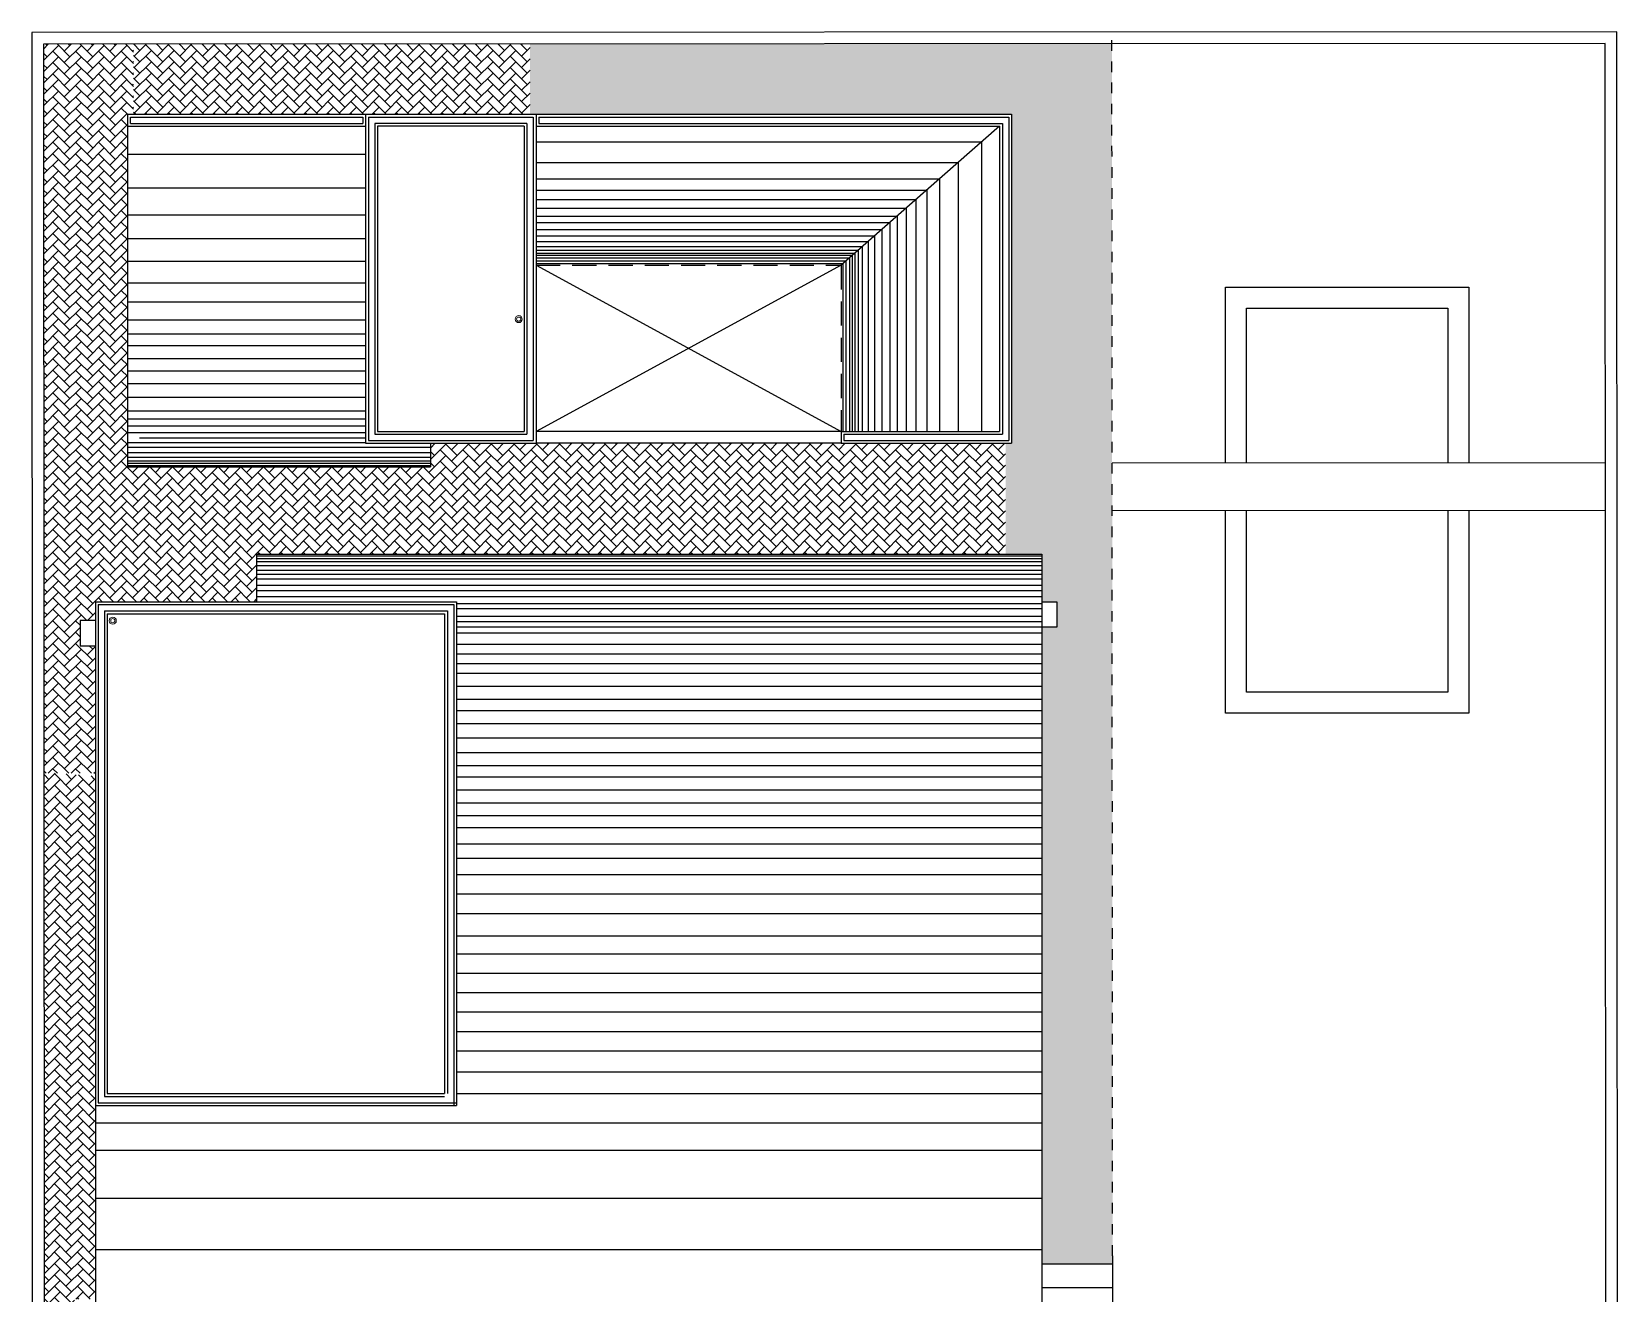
# Model space of a CAD drawing. Extents: x 152 to 700, y -120 to 84.
# Drawn here: x 202.57 to 217.59, y 71.36 to 83.3 of the extents above; entities that cross this region are included whole.
import ezdxf

# ---------------------------------------------------------------- set-up
doc = ezdxf.new("R2010")
doc.units = 0
doc.header["$LTSCALE"] = 0.03
doc.linetypes.add('DASHDOT', pattern=[25.4, 12.7, -6.35, 0, -6.35])
doc.linetypes.add('DASHED', pattern=[19.05, 12.7, -6.35])
doc.layers.get('0').update_dxf_attribs({"linetype": 'CONTINUOUS'})
for name, color, linetype in [('CALIDAD', 30, 'CONTINUOUS'), ('EJES', 8, 'DASHDOT'), ('MUEBLES', 8, 'CONTINUOUS'), ('PROYECCIONES', 9, 'DASHED')]:
    doc.layers.add(name, color=color, linetype=linetype)
doc.layers.add('TRAZO', color=7, linetype='CONTINUOUS', lineweight=18)
pattern_1 = [(45, (-12.86116, 131.39189), (1e-17, 0.107763073), [0.2286, -0.0762]), (135, (-12.807275, 131.44577), (1e-17, 0.107763073), [0.2286, -0.0762])]
pattern_2 = [(45, (-34.82855, 130.16018), (1e-17, 0.107763073), [0.2286, -0.0762]), (135, (-34.77467, 130.21406), (1e-17, 0.107763073), [0.2286, -0.0762])]

msp = doc.modelspace()

# ---------------------------------------------------------------- hatches: boundary and pattern name
at = {"ltscale": 0.03}
h = msp.add_hatch(dxfattribs=at)
h.set_pattern_fill('AR-HBONE,_O', color=31, scale=0.00075)
h.set_pattern_definition(pattern_1)
h.paths.add_polyline_path([(202.689, 76.282), (203.175, 76.282), (203.175, 77.489), (203.032, 77.489), (203.032, 77.729), (203.175, 77.729), (203.175, 77.905), (203.537, 77.905), (203.537, 79.18), (203.481, 79.18), (203.481, 82.517), (203.537, 82.517), (203.537, 83.179), (202.685, 83.179)])
h.paths.add_polyline_path([(203.537, 79.18), (203.537, 77.905), (204.7, 77.905), (204.7, 78.355), (206.537, 78.355), (206.537, 79.405), (206.345, 79.405), (206.345, 79.18)])
h.paths.add_polyline_path([(206.537, 79.405), (206.537, 78.355), (208.037, 78.355), (208.037, 79.405), (207.345, 79.405)])
h = msp.add_hatch(dxfattribs=at)
h.set_pattern_fill('AR-HBONE,_O', color=31, scale=0.00075)
h.set_pattern_definition(pattern_2)
h.paths.add_polyline_path([(203.537, 83.179), (203.537, 82.517), (207.288, 82.517), (207.288, 83.181)])
h = msp.add_hatch(dxfattribs=at)
h.set_pattern_fill('AR-HBONE,_O', color=31, scale=0.00075)
h.set_pattern_definition(pattern_2)
h.paths.add_polyline_path([(212.794, 83.183), (207.288, 83.181), (207.288, 82.517), (211.843, 82.517), (211.843, 79.405), (211.787, 79.405), (211.787, 78.355), (212.13, 78.355), (212.13, 77.905), (212.274, 77.905), (212.274, 77.664), (212.13, 77.664), (212.13, 71.642), (212.8, 71.642), (212.8, 71.717)])
h = msp.add_hatch(dxfattribs=at)
h.set_pattern_fill('AR-HBONE,_O', color=31, scale=0.00075)
h.set_pattern_definition(pattern_1)
h.paths.add_polyline_path([(211.787, 78.355), (211.787, 79.405), (210.231, 79.405), (208.037, 79.405), (208.037, 78.355)])
h = msp.add_hatch(dxfattribs=at)
h.set_pattern_fill('AR-HBONE,_O', color=31, scale=0.00075)
h.set_pattern_definition(pattern_2)
h.paths.add_polyline_path([(202.691, 71.168), (202.979, 71.123), (202.979, 71.308), (203.175, 71.308), (203.175, 76.254), (202.689, 76.293)])

# ---------------------------------------------------------------- linework, layer by layer
for p, q in [((217.461, 83.186), (202.685, 83.179)), ((202.685, 83.179), (202.694, 63.93)), ((217.468, 67.254), (217.461, 83.186)), ((203.481, 79.18), (203.481, 82.517)), ((203.481, 82.517), (211.843, 82.517)), ((205.732, 82.517), (205.732, 79.405)), ((207.345, 82.517), (207.345, 79.405)), ((211.843, 82.517), (211.843, 79.405)), ((203.481, 82.405), (205.732, 82.405)), ((205.845, 82.405), (205.845, 79.517)), ((207.232, 82.405), (205.845, 82.405)), ((207.232, 82.405), (207.232, 79.517)), ((207.345, 82.405), (211.731, 82.405)), ((211.731, 82.405), (211.731, 79.517)), ((205.845, 79.517), (207.232, 79.517)), ((210.231, 79.517), (211.731, 79.517)), ((210.231, 79.517), (210.231, 79.405)), ((205.732, 79.405), (207.345, 79.405)), ((206.345, 79.405), (206.345, 79.18)), ((210.231, 79.405), (211.843, 79.405)), ((203.481, 79.18), (206.345, 79.18)), ((204.7, 78.355), (212.13, 78.355)), ((204.7, 78.355), (204.7, 77.905)), ((212.13, 78.355), (212.13, 71.042)), ((203.175, 77.905), (203.175, 71.042)), ((203.175, 77.905), (206.593, 77.905)), ((203.288, 77.792), (203.288, 73.252)), ((203.288, 77.792), (206.48, 77.792)), ((206.48, 77.792), (206.48, 73.252)), ((206.593, 77.905), (206.593, 73.139)), ((212.13, 77.905), (212.274, 77.905)), ((212.274, 77.905), (212.274, 77.664)), ((203.175, 77.729), (203.032, 77.729)), ((203.032, 77.729), (203.032, 77.489)), ((212.274, 77.664), (212.13, 77.664)), ((203.032, 77.489), (203.175, 77.489)), ((203.175, 73.139), (206.593, 73.139)), ((203.288, 73.252), (206.48, 73.252))]:
    msp.add_line(p, q, dxfattribs=at)
msp.add_lwpolyline([(217.573, 83.298), (202.573, 83.291), (202.584, 57.994), (217.585, 56.636), (217.573, 83.298)], dxfattribs=at)
at = {"layer": 'CALIDAD', "ltscale": 0.03}
for p, q in [((203.507, 82.431), (203.507, 82.491)), ((203.507, 82.491), (205.706, 82.491)), ((203.507, 82.431), (205.706, 82.431)), ((205.706, 82.491), (205.706, 82.431)), ((205.758, 82.491), (205.758, 79.431)), ((205.758, 82.491), (207.318, 82.491)), ((205.818, 82.431), (205.818, 79.491)), ((207.258, 82.431), (205.818, 82.431)), ((207.258, 82.431), (207.258, 79.491)), ((207.318, 82.491), (207.318, 79.431)), ((207.371, 82.491), (211.817, 82.491)), ((207.371, 82.491), (207.371, 82.431)), ((207.371, 82.431), (211.757, 82.431)), ((211.757, 82.431), (211.757, 79.491)), ((211.817, 82.491), (211.817, 79.431)), ((205.758, 79.431), (207.318, 79.431)), ((205.818, 79.491), (207.258, 79.491)), ((210.257, 79.491), (211.757, 79.491)), ((210.257, 79.491), (210.257, 79.431)), ((210.257, 79.431), (211.817, 79.431)), ((203.202, 77.878), (203.202, 73.165)), ((203.202, 77.878), (206.566, 77.878)), ((203.262, 77.818), (203.262, 73.225)), ((203.262, 77.818), (206.506, 77.818)), ((206.506, 77.818), (206.506, 73.252)), ((206.566, 77.878), (206.566, 73.139)), ((203.202, 73.165), (206.593, 73.165)), ((203.262, 73.225), (206.48, 73.225))]:
    msp.add_line(p, q, dxfattribs=at)
at = {"layer": 'EJES', "ltscale": 0.03}
msp.add_line((212.8, 71.717), (212.794, 83.296), dxfattribs=at)
at = {"layer": 'MUEBLES', "ltscale": 0.03}
for p, q in [((211.731, 82.405), (210.231, 81.089)), ((203.481, 82.139), (205.732, 82.139)), ((207.345, 82.255), (211.561, 82.255)), ((211.561, 82.255), (211.561, 79.517)), ((207.345, 82.061), (211.339, 82.061)), ((211.339, 82.061), (211.339, 79.517)), ((203.481, 81.822), (205.732, 81.822)), ((207.345, 81.905), (211.161, 81.905)), ((211.161, 81.905), (211.161, 79.517)), ((207.345, 81.8), (211.042, 81.8)), ((207.345, 81.711), (210.939, 81.711)), ((210.939, 81.711), (210.939, 79.517)), ((211.042, 81.8), (211.042, 79.517)), ((203.481, 81.565), (205.732, 81.565)), ((207.345, 81.629), (210.846, 81.629)), ((207.345, 81.554), (210.761, 81.554)), ((210.761, 81.554), (210.761, 79.517)), ((210.846, 81.629), (210.846, 79.517)), ((207.345, 81.494), (210.693, 81.494)), ((207.345, 81.427), (210.616, 81.427)), ((207.345, 81.367), (210.548, 81.367)), ((210.548, 81.367), (210.548, 79.517)), ((210.616, 81.427), (210.616, 79.517)), ((210.693, 81.494), (210.693, 79.517)), ((203.481, 81.342), (205.732, 81.342)), ((207.345, 81.315), (210.488, 81.315)), ((207.345, 81.266), (210.432, 81.266)), ((207.345, 81.231), (210.392, 81.231)), ((210.392, 81.231), (210.392, 79.517)), ((210.432, 81.266), (210.432, 79.517)), ((210.488, 81.315), (210.488, 79.517)), ((203.481, 81.128), (205.732, 81.128)), ((207.345, 81.203), (210.361, 81.203)), ((207.345, 81.183), (210.337, 81.183)), ((207.345, 81.159), (210.31, 81.159)), ((207.345, 81.129), (210.276, 81.129)), ((207.345, 81.105), (210.249, 81.105)), ((207.345, 81.089), (210.231, 79.517)), ((210.231, 81.089), (207.345, 79.517)), ((210.249, 81.105), (210.249, 79.517)), ((210.276, 81.129), (210.276, 79.517)), ((210.31, 81.159), (210.31, 79.517)), ((210.337, 81.183), (210.337, 79.517)), ((210.361, 81.203), (210.361, 79.517)), ((203.481, 80.923), (205.732, 80.923)), ((203.481, 80.743), (205.732, 80.743)), ((203.481, 80.571), (205.732, 80.571)), ((203.481, 80.44), (205.732, 80.44)), ((203.481, 80.328), (205.732, 80.328)), ((203.481, 80.208), (205.732, 80.208)), ((203.481, 80.089), (205.732, 80.089)), ((203.481, 79.969), (205.732, 79.969)), ((203.481, 79.84), (205.732, 79.84)), ((203.481, 79.712), (205.732, 79.712)), ((203.481, 79.636), (205.732, 79.636)), ((203.481, 79.569), (205.732, 79.569)), ((203.481, 79.506), (205.732, 79.506)), ((203.593, 79.455), (205.732, 79.455)), ((210.231, 79.517), (207.345, 79.517)), ((203.481, 79.412), (205.732, 79.412)), ((203.481, 79.369), (206.345, 79.369)), ((203.481, 79.318), (206.345, 79.318)), ((203.481, 79.272), (206.345, 79.272)), ((210.231, 79.405), (207.345, 79.405)), ((203.481, 79.239), (206.345, 79.239)), ((203.481, 79.216), (206.345, 79.216)), ((203.481, 79.195), (206.345, 79.195)), ((212.796, 79.219), (217.462, 79.222)), ((212.796, 78.769), (217.463, 78.772)), ((204.7, 78.338), (212.13, 78.338)), ((204.7, 78.315), (212.13, 78.315)), ((204.7, 78.285), (212.13, 78.285)), ((204.7, 78.248), (212.13, 78.248)), ((204.7, 78.205), (212.13, 78.205)), ((204.7, 78.166), (212.13, 78.166)), ((204.7, 78.122), (212.13, 78.122)), ((204.7, 78.063), (212.13, 78.063)), ((204.7, 78.012), (212.13, 78.012)), ((204.7, 77.954), (212.13, 77.954)), ((206.593, 77.89), (212.13, 77.89)), ((206.593, 77.841), (212.13, 77.841)), ((206.593, 77.768), (212.13, 77.768)), ((206.593, 77.718), (212.13, 77.718)), ((206.593, 77.669), (212.13, 77.669)), ((206.593, 77.611), (212.13, 77.611)), ((206.593, 77.504), (212.13, 77.504)), ((206.593, 77.412), (212.13, 77.412)), ((206.593, 77.32), (212.13, 77.32)), ((206.593, 77.229), (212.13, 77.229)), ((206.593, 77.106), (212.13, 77.106)), ((206.593, 76.984), (212.13, 76.984)), ((206.593, 76.877), (212.13, 76.877)), ((206.593, 76.754), (212.13, 76.754)), ((206.593, 76.616), (212.13, 76.616)), ((206.593, 76.479), (212.13, 76.479)), ((206.593, 76.356), (212.13, 76.356)), ((206.593, 76.249), (212.13, 76.249)), ((206.593, 76.127), (212.13, 76.127)), ((206.593, 76.004), (212.13, 76.004)), ((206.593, 75.882), (212.13, 75.882)), ((206.593, 75.768), (212.13, 75.768)), ((206.593, 75.615), (212.13, 75.615)), ((206.593, 75.478), (212.13, 75.478)), ((206.593, 75.325), (212.13, 75.325)), ((206.593, 75.141), (212.13, 75.141)), ((206.593, 74.957), (212.13, 74.957)), ((206.593, 74.743), (212.13, 74.743)), ((206.593, 74.575), (212.13, 74.575)), ((206.593, 74.391), (212.13, 74.391)), ((206.593, 74.208), (212.13, 74.208)), ((206.593, 74.024), (212.13, 74.024)), ((206.593, 73.84), (212.13, 73.84)), ((206.593, 73.657), (212.13, 73.657)), ((206.593, 73.458), (212.13, 73.458)), ((206.593, 73.251), (212.13, 73.251)), ((203.175, 72.976), (212.13, 72.976)), ((203.175, 72.716), (212.13, 72.716)), ((203.175, 72.261), (212.13, 72.261)), ((203.175, 71.777), (212.13, 71.777)), ((212.13, 71.642), (212.8, 71.642)), ((212.8, 71.717), (212.8, 62.815)), ((212.13, 71.417), (212.8, 71.417))]:
    msp.add_line(p, q, dxfattribs=at)
for points in [[(213.867, 79.22), (213.867, 80.882), (216.172, 80.882), (216.172, 79.221)], [(214.067, 79.22), (214.067, 80.682), (215.972, 80.682), (215.972, 79.221)], [(216.172, 78.771), (216.172, 76.85), (213.867, 76.85), (213.867, 78.77)], [(215.972, 78.771), (215.972, 77.05), (214.067, 77.05), (214.067, 78.77)]]:
    msp.add_lwpolyline(points, dxfattribs=at)
at = {"layer": 'PROYECCIONES', "ltscale": 0.6}
for p, q in [((207.345, 81.089), (210.231, 81.089)), ((210.231, 81.089), (210.231, 79.517))]:
    msp.add_line(p, q, dxfattribs=at)
at = {"layer": 'TRAZO'}
for centre, radius in [((207.181, 80.579), 0.0333), ((207.181, 80.579), 0.02), ((203.34, 77.726), 0.0333), ((203.34, 77.726), 0.02)]:
    msp.add_circle(centre, radius, dxfattribs=at)

doc.saveas('drawing.dxf')
